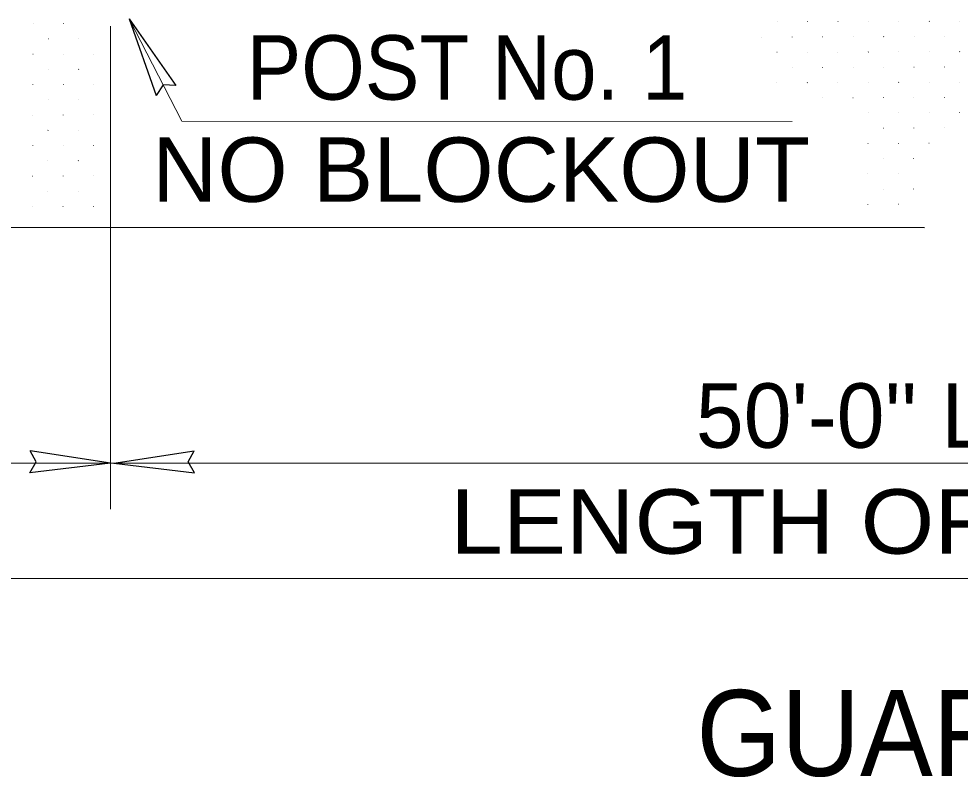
# Model space of a CAD drawing. Extents: x 569 to 948, y 15 to 283.
# Drawn here: x 708.23 to 727.98, y 207.32 to 223.23 of the extents above; entities that cross this region are included whole.
import ezdxf

# ---------------------------------------------------------------- set-up
doc = ezdxf.new("R2010")
doc.units = 0
doc.header["$LTSCALE"] = 0.54
doc.layers.add('1', color=7, linetype='Continuous', lineweight=13)
doc.layers.add('2', color=7, linetype='Continuous', lineweight=13)

msp = doc.modelspace()

# ---------------------------------------------------------------- linework, layer by layer
at = {"layer": '1'}
for points in [[(708.5293, 223.1243), (708.5272, 223.1222), (708.5293, 223.1243)], [(709.1684, 223.1263), (709.1663, 223.1243), (709.1684, 223.1263)], [(724.1428, 223.1648), (724.1408, 223.1627), (724.1428, 223.1648)], [(724.782, 223.1668), (724.78, 223.1648), (724.782, 223.1668)], [(725.4213, 223.1689), (725.4191, 223.1668), (725.4213, 223.1689)], [(726.0604, 223.1709), (726.0583, 223.1689), (726.0604, 223.1709)], [(726.6996, 223.173), (726.6975, 223.1709), (726.6996, 223.173)], [(727.3388, 223.1751), (727.3367, 223.173), (727.3388, 223.1751)], [(727.9778, 223.1772), (727.9758, 223.1751), (727.9778, 223.1772)], [(725.1006, 222.8483), (725.0985, 222.8462), (725.1006, 222.8483)], [(725.7398, 222.8503), (725.7377, 222.8483), (725.7398, 222.8503)], [(726.379, 222.8524), (726.3768, 222.8503), (726.379, 222.8524)], [(727.0181, 222.8544), (727.0161, 222.8524), (727.0181, 222.8544)], [(727.6573, 222.8566), (727.6553, 222.8544), (727.6573, 222.8566)], [(708.8478, 222.8058), (708.8458, 222.8036), (708.8478, 222.8058)], [(709.4869, 222.8078), (709.4849, 222.8058), (709.4869, 222.8078)], [(723.8223, 222.8441), (723.8203, 222.8421), (723.8223, 222.8441)], [(724.4614, 222.8462), (724.4593, 222.8441), (724.4614, 222.8462)], [(708.5272, 222.485), (708.5252, 222.483), (708.5272, 222.485)], [(709.1663, 222.4872), (709.1643, 222.485), (709.1663, 222.4872)], [(709.8042, 222.4879), (709.8034, 222.4872), (709.8042, 222.4879)], [(724.1408, 222.5256), (724.1388, 222.5235), (724.1408, 222.5256)], [(724.78, 222.5276), (724.7779, 222.5256), (724.78, 222.5276)], [(725.4191, 222.5297), (725.4171, 222.5276), (725.4191, 222.5297)], [(726.0583, 222.5318), (726.0563, 222.5297), (726.0583, 222.5318)], [(726.6975, 222.5338), (726.6954, 222.5318), (726.6975, 222.5338)], [(727.3367, 222.5359), (727.3346, 222.5338), (727.3367, 222.5359)], [(727.9758, 222.538), (727.9738, 222.5359), (727.9758, 222.538)], [(708.8458, 222.1665), (708.8437, 222.1644), (708.8458, 222.1665)], [(709.4849, 222.1686), (709.4828, 222.1665), (709.4849, 222.1686)], [(724.4593, 222.207), (724.4573, 222.205), (724.4593, 222.207)], [(725.0985, 222.2091), (725.0965, 222.207), (725.0985, 222.2091)], [(725.7377, 222.2112), (725.7357, 222.2091), (725.7377, 222.2112)], [(726.3768, 222.2133), (726.3748, 222.2112), (726.3768, 222.2133)], [(727.0161, 222.2153), (727.0139, 222.2133), (727.0161, 222.2153)], [(727.6553, 222.2173), (727.6532, 222.2153), (727.6553, 222.2173)], [(724.1388, 221.8864), (724.1367, 221.8843), (724.1388, 221.8864)], [(724.7779, 221.8885), (724.7758, 221.8864), (724.7779, 221.8885)], [(725.4171, 221.8905), (725.415, 221.8885), (725.4171, 221.8905)], [(726.0563, 221.8926), (726.0542, 221.8905), (726.0563, 221.8926)], [(726.6954, 221.8947), (726.6933, 221.8926), (726.6954, 221.8947)], [(727.3346, 221.8968), (727.3325, 221.8947), (727.3346, 221.8968)], [(727.9738, 221.8988), (727.9718, 221.8968), (727.9738, 221.8988)], [(708.5252, 221.8458), (708.523, 221.8438), (708.5252, 221.8458)], [(709.1643, 221.8479), (709.1623, 221.8458), (709.1643, 221.8479)], [(709.8034, 221.8501), (709.8014, 221.8479), (709.8034, 221.8501)], [(708.8437, 221.5273), (708.8416, 221.5253), (708.8437, 221.5273)], [(709.4828, 221.5293), (709.4808, 221.5273), (709.4828, 221.5293)], [(725.0965, 221.5699), (725.0943, 221.5678), (725.0965, 221.5699)], [(725.7357, 221.5719), (725.7336, 221.5699), (725.7357, 221.5719)], [(726.3748, 221.5741), (726.3728, 221.5719), (726.3748, 221.5741)], [(727.0139, 221.5762), (727.0119, 221.5741), (727.0139, 221.5762)], [(727.6532, 221.5782), (727.6511, 221.5762), (727.6532, 221.5782)], [(708.523, 221.2068), (708.521, 221.2047), (708.523, 221.2068)], [(709.1623, 221.2088), (709.1601, 221.2068), (709.1623, 221.2088)], [(709.8014, 221.2108), (709.7993, 221.2088), (709.8014, 221.2108)], [(726.0542, 221.2534), (726.0522, 221.2513), (726.0542, 221.2534)], [(726.6933, 221.2555), (726.6913, 221.2534), (726.6933, 221.2555)], [(727.3325, 221.2576), (727.3304, 221.2555), (727.3325, 221.2576)], [(727.9718, 221.2597), (727.9696, 221.2576), (727.9718, 221.2597)], [(708.8416, 220.8882), (708.8395, 220.8861), (708.8416, 220.8882)], [(709.4808, 220.8903), (709.4787, 220.8882), (709.4808, 220.8903)], [(726.3728, 220.9348), (726.3707, 220.9328), (726.3728, 220.9348)], [(727.0119, 220.937), (727.0098, 220.9348), (727.0119, 220.937)], [(727.6511, 220.939), (727.649, 220.937), (727.6511, 220.939)], [(708.521, 220.5676), (708.5189, 220.5654), (708.521, 220.5676)], [(709.1601, 220.5696), (709.1581, 220.5676), (709.1601, 220.5696)], [(709.7993, 220.5717), (709.7973, 220.5696), (709.7993, 220.5717)], [(726.0522, 220.6143), (726.05, 220.6122), (726.0522, 220.6143)], [(726.6913, 220.6163), (726.6893, 220.6143), (726.6913, 220.6163)], [(727.3304, 220.6184), (727.3284, 220.6163), (727.3304, 220.6184)], [(726.3707, 220.2957), (726.3686, 220.2937), (726.3707, 220.2957)], [(727.0098, 220.2978), (727.0078, 220.2957), (727.0098, 220.2978)], [(708.8395, 220.249), (708.8375, 220.2469), (708.8395, 220.249)], [(709.4787, 220.2511), (709.4766, 220.249), (709.4787, 220.2511)], [(708.5189, 219.9283), (708.5168, 219.9263), (708.5189, 219.9283)], [(709.1581, 219.9304), (709.156, 219.9283), (709.1581, 219.9304)], [(709.7973, 219.9325), (709.7952, 219.9304), (709.7973, 219.9325)], [(726.05, 219.9751), (726.0479, 219.973), (726.05, 219.9751)], [(726.6893, 219.9772), (726.6871, 219.9751), (726.6893, 219.9772)], [(708.8375, 219.6098), (708.8354, 219.6078), (708.8375, 219.6098)], [(709.4766, 219.6119), (709.4746, 219.6098), (709.4766, 219.6119)], [(726.3686, 219.6565), (726.3665, 219.6545), (726.3686, 219.6565)], [(727.0078, 219.6586), (727.0057, 219.6565), (727.0078, 219.6586)], [(709.7952, 219.2933), (709.7932, 219.2913), (709.7952, 219.2933)], [(726.0479, 219.3359), (726.0459, 219.3338), (726.0479, 219.3359)], [(726.6871, 219.338), (726.6851, 219.3359), (726.6871, 219.338)], [(708.5168, 219.2892), (708.5148, 219.2871), (708.5168, 219.2892)], [(709.156, 219.2913), (709.1539, 219.2892), (709.156, 219.2913)]]:
    msp.add_lwpolyline(points, dxfattribs=at)
at = {"layer": '2'}
for p, q in [((710.1527, 223.0692), (710.1527, 212.9406)), ((710.1527, 213.9049), (670.6093, 213.8979)), ((710.1527, 213.9023), (789.502, 213.9023)), ((670.6723, 211.4862), (789.4885, 211.4866))]:
    msp.add_line(p, q, dxfattribs=at)
at = {"layer": '2', "lineweight": 25}
for p, q in [((710.5463, 223.2252), (711.5237, 221.8297)), ((710.5463, 223.2252), (711.111, 221.6178)), ((670.6089, 218.8699), (727.2338, 218.8523)), ((710.1513, 213.9044), (708.4676, 214.1651)), ((710.2245, 213.9044), (711.9083, 214.1651)), ((710.1513, 213.9044), (708.4598, 213.7014)), ((710.2245, 213.9044), (711.9161, 213.7014))]:
    msp.add_line(p, q, dxfattribs=at)
at = {"layer": '2'}
msp.add_lwpolyline([(710.5469, 223.2259), (711.6477, 221.0823), (724.4592, 221.0723)], dxfattribs=at)
at = {"layer": '2', "lineweight": 25}
for points in [[(711.5237, 221.8297), (711.2555, 221.8388), (711.111, 221.6178)], [(708.4598, 213.7014), (708.5943, 213.9333), (708.4676, 214.1651)], [(711.9161, 213.7014), (711.7816, 213.9333), (711.9083, 214.1651)]]:
    msp.add_lwpolyline(points, dxfattribs=at)

# ---------------------------------------------------------------- texts
at = {"layer": '2'}
for s, height, width, p in [('POST No. 1', 1.351, 0.95, (713.0098, 221.5301)), ('NO BLOCKOUT', 1.351, 1.05, (711.0265, 219.3876)), ("LENGTH OF ANCHOR UNIT - TYPE A = 75'-0''", 1.351, 1.1, (717.2825, 212.0066)), ('GUARDRAIL WIDENING', 1.802, 0.95, (722.4497, 207.3447))]:
    msp.add_text(s, height=height, dxfattribs=dict(at, width=width)).set_placement(p)
msp.add_text("50'-0'' LONG GUARDRAIL", height=1.351, dxfattribs=at).set_placement((722.4365, 214.2288))

doc.saveas('drawing.dxf')
